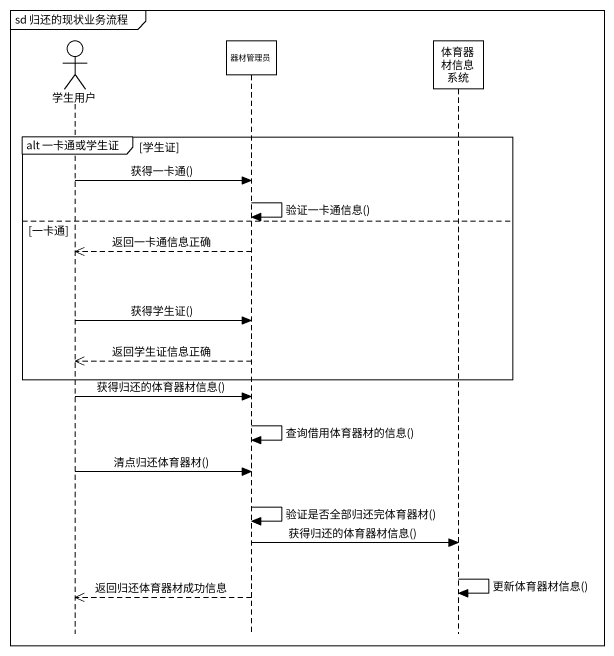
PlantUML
@startuml
mainframe sd 归还的现状业务流程
hide footbox
actor 学生用户
participant 器材管理员
participant 体育器材信息系统 #FFFFFF

group alt 一卡通或学生证 [学生证]
  学生用户 -> 器材管理员 : 获得一卡通()
  器材管理员 -> 器材管理员 : 验证一卡通信息()
else 一卡通
  器材管理员 -->> 学生用户 : 返回一卡通信息正确
  学生用户 -> 器材管理员 : 获得学生证()
  器材管理员 -->> 学生用户 : 返回学生证信息正确
end
学生用户 -> 器材管理员 : 获得归还的体育器材信息()
器材管理员 -> 器材管理员 : 查询借用体育器材的信息()
学生用户 -> 器材管理员 : 清点归还体育器材()
器材管理员 -> 器材管理员 : 验证是否全部归还完体育器材()
器材管理员 -> 体育器材信息系统 : 获得归还的体育器材信息()
体育器材信息系统 -> 体育器材信息系统 : 更新体育器材信息()
器材管理员 -->> 学生用户 : 返回归还体育器材成功信息
@enduml
